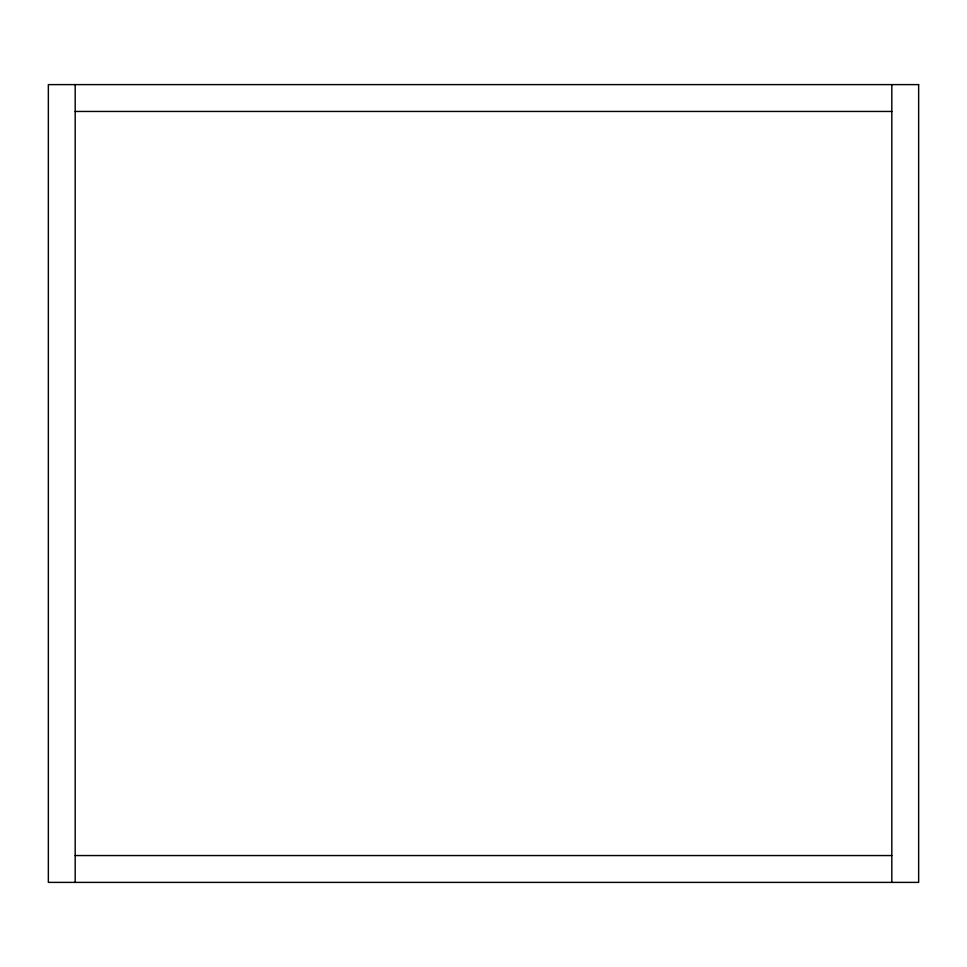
<?xml version="1.0" encoding="UTF-8"?>
<svg xmlns="http://www.w3.org/2000/svg" width="967" height="967" viewBox="0 0 967 967"><rect width="100%" height="100%" fill="white"/><g stroke="black" fill="none" stroke-linecap="round" stroke-linejoin="round"><path stroke-width="1.45" d="M75.184 111.447L891.816 111.447M75.184 855.553L891.816 855.553M891.816 84.612L891.816 882.388M75.184 84.612L75.184 882.388M918.65 84.612L48.35 84.612L48.35 882.388L918.65 882.388L918.65 84.612"/></g></svg>
